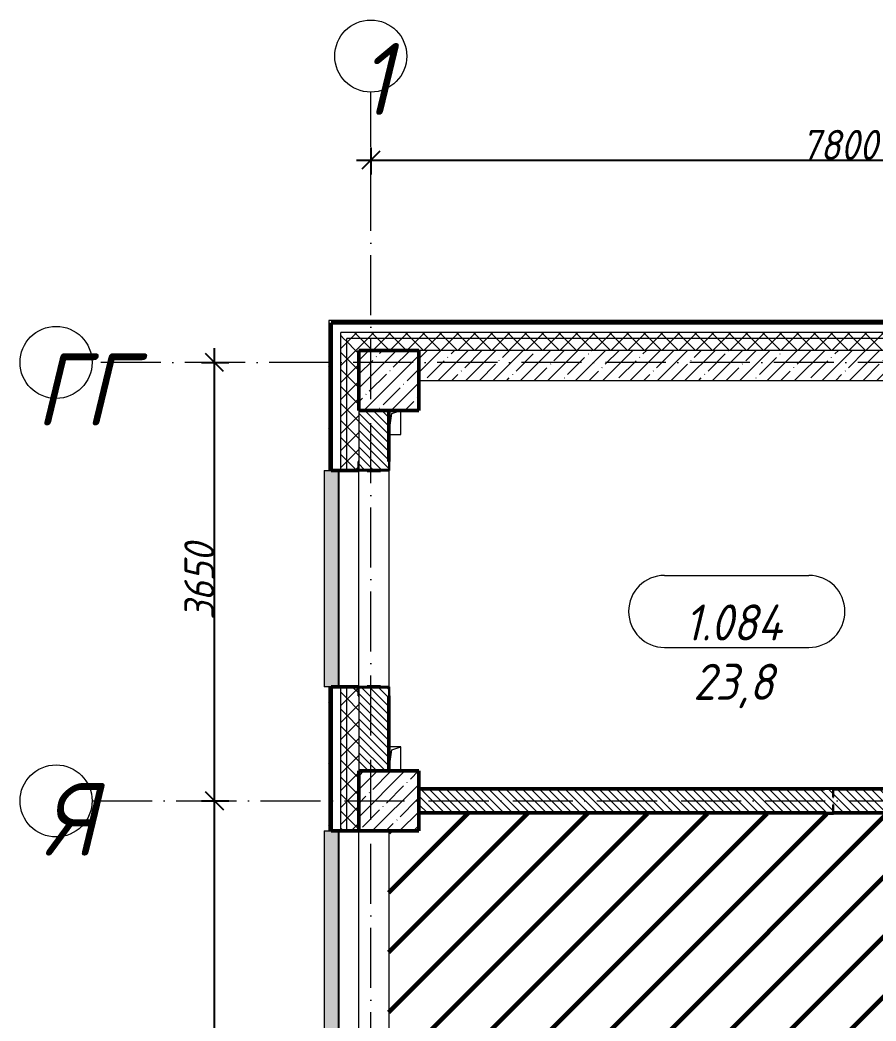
# Model space of a CAD drawing. Header units: millimetres. Extents: x -606178 to 312196, y -19338 to 632709.
# Drawn here: x -431100 to -423977, y 493944 to 502275 of the extents above; entities that cross this region are included whole.
import ezdxf

# ---------------------------------------------------------------- set-up
doc = ezdxf.new("R2010")
doc.units = ezdxf.units.MM
doc.linetypes.add('50_200_ШТРИХ_1Т_ш5_п1_п1_', pattern=[700, 500, -100, 0, -100])
for name, color, linetype, lineweight in [('6.4.1) Окр пт с инж. ПТ2.16', 3, 'Continuous', 60), ('A-____-____-DIMS', 7, 'Continuous', 9), ('A-GENM-____-MCUT', 7, 'Continuous', 25), ('A-GENM-____-OTLN', 7, 'Continuous', 9), ('A-GENM-____-OTLN-1', 7, 'Continuous', 25), ('A-GLAZ-____-OTLN', 7, 'Continuous', 9), ('A-WALL-____-MCUT-1', 7, 'Continuous', 9), ('A-WALL-____-MCUT-2', 7, 'Continuous', 50), ('A-WALL-____-MCUT-3', 7, 'Continuous', 9), ('A-WALL-____-OTLN', 7, 'Continuous', 9), ('A-WALL-____-PATT-1', 7, 'Continuous', 9), ('A-WALL-FNSH-MCUT-1', 7, 'Continuous', 9), ('S-COLS-____-MCUT', 7, 'Continuous', 50), ('S-COLS-____-OTLN', 7, 'Continuous', 9), ('S-GRID-____-IDEN', 7, 'Continuous', 9), ('S-GRID-____-OTLN-1', 7, '50_200_ШТРИХ_1Т_ш5_п1_п1_', 9)]:
    doc.layers.add(name, color=color, linetype=linetype, lineweight=lineweight)
doc.layers.add('A-AREA-IDEN-1', color=7, linetype='Continuous', lineweight=9, true_color=0x000000)
doc.layers.add('A-GLAZ-____-OTLN-1', color=7, linetype='Continuous', lineweight=9, true_color=0xc0c0c0)
doc.styles.add('ISOCPEUR_I', font='isocpeui.ttf', dxfattribs={"width": 0.9, "height": 2.5})
doc.styles.add('ISOCPEUR_I_9', font='isocpeui.ttf', dxfattribs={"width": 0.9, "height": 250})
doc.dimstyles.new('ISO-2_5_0_9К_БОЛЬШОЙ_ОСИ', dxfattribs={"dimscale": 304.8, "dimtxt": 248.995294, "dimasz": 0.492126, "dimexe": 0.393701, "dimexo": 0, "dimgap": 0, "dimtad": 1, "dimdec": 0, "dimzin": 0, "dimdsep": 46, "dimtxsty": 'ISOCPEUR_I_9', "dimblk1": 'OBLIQUE', "dimblk2": 'OBLIQUE', "dimsah": 1, "dimcen": 0.09, "dimdle": 0.393701, "dimazin": 0, "dimtfac": 1, "dimtdec": 4, "dimtix": 1, "dimtmove": 0, "dimatfit": 3, "dimfxl": 1, "dimtvp": 1, "dimtolj": 1, "dimtzin": 0, "dimarcsym": 2})
pattern_1 = [(45, (-425830.77, 451794.26), (-70.71068, 70.71068), []), (135, (-425830.77, 451794.26), (-70.71068, -70.71068), [])]
pattern_2 = [(135, (-425830.77, 451794.26), (-35.35534, -35.35534), [])]
pattern_3 = [(45, (-425830.77, 451794.26), (-85.53659, 85.53659), []), (45, (-425773.75, 451794.26), (-85.53659, 85.53659), [])]

# ---------------------------------------------------------------- blocks, each defined once
blk = doc.blocks.new('BSC_Колонна _Прямоугольная - 500х500-V47-АР1_План отверстий 1 этажа в осях 1-64_А-ГГ')
at = {"layer": 'S-COLS-____-OTLN'}
h = blk.add_hatch(dxfattribs=at)
h.set_pattern_fill('FP_79', color=256, style=0, pattern_type=2)
h.set_pattern_definition([(45, (2200, -47481.04), (-114.04925, 114.04925), []), (45, (2314.05, -47481.04), (-114.04925, 114.04925), [201.613, -40.323, 3.353, -36.97])])
h.paths.add_polyline_path([(-250, -250), (250, -250), (250, 250), (-250, 250)], flags=0)
at = {"layer": 'S-COLS-____-MCUT'}
for p, q in [((250, 250), (-250, 250)), ((-250, 250), (-250, -250)), ((250, -250), (250, 250)), ((-250, -250), (250, -250))]:
    blk.add_line(p, q, dxfattribs=at)
blk = doc.blocks.new('BSC_Колонна _Прямоугольная - 500х500-V57-АР1_План отверстий 1 этажа в осях 1-64_А-ГГ')
at = {"layer": 'S-COLS-____-OTLN'}
h = blk.add_hatch(dxfattribs=at)
h.set_pattern_fill('FP_89', color=256, style=0, pattern_type=2)
h.set_pattern_definition([(45, (2200, -43981.04), (-114.04925, 114.04925), []), (45, (2314.05, -43981.04), (-114.04925, 114.04925), [201.613, -40.323, 3.353, -36.97])])
h.paths.add_polyline_path([(-250, -250), (250, -250), (250, 250), (-250, 250), (-250, -246.9)], flags=0)
at = {"layer": 'S-COLS-____-MCUT'}
for p, q in [((250, 250), (-250, 250)), ((-250, 250), (-250, -250)), ((250, -250), (250, 250)), ((-250, -250), (250, -250))]:
    blk.add_line(p, q, dxfattribs=at)
blk = doc.blocks.new('Фахверк_СКБ_Уголок - 250_2700-27497298-АР1_План отверстий 1 этажа в осях 1-64_А-ГГ')
at = {"layer": 'A-GENM-____-MCUT'}
for p, q in [((200, 181), (125, 181)), ((125, 181), (125, 106)), ((131, 106), (131, 175)), ((131, 175), (200, 175)), ((200, 175), (200, 181)), ((125, 106), (131, 106)), ((131, -6), (125, -6)), ((125, -6), (125, -81)), ((125, -81), (200, -81)), ((131, -75), (131, -6)), ((200, -75), (131, -75)), ((200, -81), (200, -75))]:
    blk.add_line(p, q, dxfattribs=at)
blk = doc.blocks.new('Фахверк_СКБ_Уголок - 200_3600-27915153-АР1_План отверстий 1 этажа в осях 1-64_А-ГГ')
at = {"layer": 'A-GENM-____-MCUT'}
for p, q in [((125, 156), (50, 156)), ((50, 156), (50, 150)), ((50, 150), (119, 150)), ((119, 150), (119, 81)), ((125, 81), (125, 156)), ((119, 81), (125, 81)), ((125, 19), (119, 19)), ((119, 19), (119, -50)), ((125, -56), (125, 19)), ((119, -50), (50, -50)), ((50, -50), (50, -56)), ((50, -56), (125, -56))]:
    blk.add_line(p, q, dxfattribs=at)
blk = doc.blocks.new('AR_Отверстие прямоугольное _в плите_ - AR_Отверстие прямоугольное _в плите_-V174-АР1_План отверстий 1 этажа в осях 1-64_А-ГГ')
at = {"layer": 'A-GENM-____-OTLN'}
for p, q in [((-25, 75), (50, 100)), ((50, -100), (50, 100)), ((-50, -100), (-25, 75)), ((-50, -100), (50, -100))]:
    blk.add_line(p, q, dxfattribs=at)
blk = doc.blocks.new('AR_Отверстие прямоугольное _в плите_ - AR_Отверстие прямоугольное _в плите_-V173-АР1_План отверстий 1 этажа в осях 1-64_А-ГГ')
at = {"layer": 'A-GENM-____-OTLN'}
for p, q in [((50, 100), (-50, 100)), ((-25, 75), (50, 100)), ((50, -100), (50, 100)), ((-50, -100), (-25, 75))]:
    blk.add_line(p, q, dxfattribs=at)
blk = doc.blocks.new('Отлив_СКБ - Отлив витража_120_НВФ-31885689-АР1_План отверстий 1 этажа в осях 1-64_А-ГГ')
at = {"layer": 'A-GLAZ-____-OTLN-1'}
for points in [[(1800, 2), (1800, 120), (0, 120), (0, 2), (1264.5, 2)], [(1264.5, 0), (1800, 0), (1800, 2), (0, 2), (0, 0)]]:
    blk.add_hatch(color=256, dxfattribs=at).paths.add_polyline_path(points, flags=0)
at = {"layer": 'A-GLAZ-____-OTLN'}
for p, q in [((0, 83), (0, 120)), ((1800, 120), (0, 120)), ((1800, 120), (1800, 83)), ((0, 2), (1800, 2)), ((1800, 0), (0, 0))]:
    blk.add_line(p, q, dxfattribs=at)
blk = doc.blocks.new('Ось сетки - Круг_Ø6_00__ISO-2_5_0_9K_-25732049-АР1_План отверстий 1 этажа в осях 1-64_А-ГГ')
at = {"layer": 'S-GRID-____-IDEN'}
blk.add_circle((0, 0), 3, dxfattribs=at)
blk = doc.blocks.new('_Oblique')
at = {"color": 0, "linetype": 'ByBlock', "lineweight": -2}
blk.add_line((-0.5, -0.5), (0.5, 0.5), dxfattribs=at)
blk = doc.blocks.new('*D4147')
at = {"layer": 'A-____-____-DIMS', "color": 0, "lineweight": -2, "transparency": 16777216}
for p, q in [((-429482.2, 490155.3), (-429482.2, 495895.3)), ((-429588.2, 495775.3), (-429362.2, 495775.3)), ((-429588.2, 490275.3), (-429362.2, 490275.3))]:
    blk.add_line(p, q, dxfattribs=at)
at = {"layer": 'Defpoints', "color": 0, "transparency": 16777216}
for p in [(-429588.2, 495775.3), (-429482.2, 495775.3), (-429588.2, 490275.3)]:
    blk.add_point(p, dxfattribs=at)
at = {"layer": 'A-____-____-DIMS', "color": 0, "lineweight": -2, "transparency": 16777216, "xscale": 150, "yscale": 150, "zscale": 150}
for p, rotation in [((-429482.2, 495775.3), 90), ((-429482.2, 490275.3), 270)]:
    blk.add_blockref('_Oblique', p, dxfattribs=dict(at, rotation=rotation))
at = {"layer": 'A-____-____-DIMS', "color": 0, "transparency": 16777216, "insert": (-429607.2, 493025.3), "char_height": 250, "width": 758.478, "attachment_point": 5, "rotation": 90, "style": 'ISOCPEUR_I_9'}
blk.add_mtext('\\A1;5500', dxfattribs=at)
blk = doc.blocks.new('*D4148')
at = {"layer": 'A-____-____-DIMS', "color": 0, "lineweight": -2, "transparency": 16777216}
for p, q in [((-429482.2, 495655.3), (-429482.2, 499545.3)), ((-429588.2, 499425.3), (-429362.2, 499425.3)), ((-429588.2, 495775.3), (-429362.2, 495775.3))]:
    blk.add_line(p, q, dxfattribs=at)
at = {"layer": 'Defpoints', "color": 0, "transparency": 16777216}
for p in [(-429588.2, 499425.3), (-429482.2, 499425.3), (-429588.2, 495775.3)]:
    blk.add_point(p, dxfattribs=at)
at = {"layer": 'A-____-____-DIMS', "color": 0, "lineweight": -2, "transparency": 16777216, "xscale": 150, "yscale": 150, "zscale": 150}
for p, rotation in [((-429482.2, 499425.3), 90), ((-429482.2, 495775.3), 270)]:
    blk.add_blockref('_Oblique', p, dxfattribs=dict(at, rotation=rotation))
at = {"layer": 'A-____-____-DIMS', "color": 0, "transparency": 16777216, "insert": (-429607.2, 497600.3), "char_height": 250, "width": 758.478, "attachment_point": 5, "rotation": 90, "style": 'ISOCPEUR_I_9'}
blk.add_mtext('\\A1;3650', dxfattribs=at)
blk = doc.blocks.new('*D4281')
at = {"layer": 'A-____-____-DIMS', "color": 0, "lineweight": -2, "transparency": 16777216}
for p, q in [((-428180.8, 501215.1), (-428180.8, 500989)), ((-420380.8, 501215.1), (-420380.8, 500989)), ((-428300.8, 501109), (-420260.8, 501109))]:
    blk.add_line(p, q, dxfattribs=at)
at = {"layer": 'Defpoints', "color": 0, "transparency": 16777216}
for p in [(-428180.8, 501215.1), (-420380.8, 501215.1), (-420380.8, 501109)]:
    blk.add_point(p, dxfattribs=at)
at = {"layer": 'A-____-____-DIMS', "color": 0, "lineweight": -2, "transparency": 16777216, "xscale": 150, "yscale": 150, "zscale": 150, "rotation": 180}
blk.add_blockref('_Oblique', (-428180.8, 501109), dxfattribs=at)
at = {"layer": 'A-____-____-DIMS', "color": 0, "lineweight": -2, "transparency": 16777216, "xscale": 150, "yscale": 150, "zscale": 150}
blk.add_blockref('_Oblique', (-420380.8, 501109), dxfattribs=at)
at = {"layer": 'A-____-____-DIMS', "color": 0, "transparency": 16777216, "insert": (-424280.8, 501235.7), "char_height": 250, "width": 758.478, "attachment_point": 5, "style": 'ISOCPEUR_I_9'}
blk.add_mtext('\\A1;7800', dxfattribs=at)
blk = doc.blocks.new('AAR_СКБ_Марка_помещения_1_5 ммп - Номер _ Площадь-27962135-АИ_План этажа_Стены_1')
at = {"layer": 'A-AREA-IDEN-1'}
for p, q in [((-2.987, 3), (3.013, 3)), ((-2.987, 0), (3.013, 0))]:
    blk.add_line(p, q, dxfattribs=at)
for centre, start, end in [((-2.987, 1.5), 90, 270), ((3.013, 1.5), 270, 90)]:
    blk.add_arc(centre, 1.5, start, end, dxfattribs=at)

msp = doc.modelspace()

# ---------------------------------------------------------------- hatches: boundary and pattern name
at = {"layer": '6.4.1) Окр пт с инж. ПТ2.16'}
h = msp.add_hatch(dxfattribs=at)
h.set_pattern_fill('ANSI31', color=256, scale=111)
h.paths.add_polyline_path([(-420980.7712, 492075.3011), (-420980.7712, 492575.3011), (-420980.7712, 492875.3011), (-420480.7712, 492875.3011), (-420480.7712, 493125.3011), (-420480.7712, 494825.3011), (-420480.7712, 495225.3011), (-420830.7712, 495225.3011), (-420830.7712, 495325.3011), (-420830.7712, 495525.3011), (-420830.7712, 495675.3011), (-420980.7712, 495675.3011), (-424330.7712, 495675.3011), (-424330.7712, 495669.3011), (-424405.7712, 495669.3011), (-427780.7712, 495675.3011), (-427780.7712, 495525.3011), (-428030.7712, 495525.3011), (-428030.7712, 493725.3011), (-428024.7712, 493725.3011), (-428024.7712, 493650.3011), (-428026.6283, 493325.3011), (-427930.7712, 493325.3011), (-427930.7712, 492925.3011), (-428030.7712, 492925.3011), (-428030.7712, 492600.3011), (-428024.7712, 492600.3011), (-428024.7712, 492525.3011), (-428030.7712, 490725.3011), (-428024.7712, 490725.3011), (-428024.7712, 490650.3011), (-428030.7712, 490525.3011), (-427780.7712, 490525.3011), (-427780.7712, 490025.3011), (-427930.7712, 490025.3011), (-427930.7712, 489825.3011), (-428030.7712, 489825.3011), (-428030.7712, 489675.3011), (-428024.7712, 489675.3011), (-428024.7712, 489600.3011), (-428030.7712, 487800.3011), (-428024.7712, 487800.3011), (-428024.7712, 487725.3011), (-428030.7712, 487525.3011), (-427780.7712, 487525.3011), (-424560.7712, 487525.3011), (-424560.7712, 487531.3011), (-424485.7712, 487531.3011), (-423930.7712, 487529.5757), (-423930.7712, 489675.3011), (-423930.7712, 489725.3011), (-423930.7712, 491925.3011), (-420980.7712, 491925.3011)])
h.paths.add_polyline_path([(-423080.7712, 489625.3011), (-423080.7712, 489425.3011), (-423280.7712, 489425.3011), (-423280.7712, 489625.3011)], flags=16)
at = {"layer": 'A-WALL-____-PATT-1'}
h = msp.add_hatch(dxfattribs=at)
h.set_pattern_fill('FP_3', color=256, style=0, pattern_type=2)
h.set_pattern_definition(pattern_3)
h.paths.add_polyline_path([(-428510.7712, 483775.3011), (-428510.7712, 484875.3011), (-428530.7712, 484875.3011), (-428530.7712, 483775.3011)], flags=0)
h.paths.add_polyline_path([(-428530.7712, 486675.3011), (-428510.7712, 486675.3011), (-428510.7712, 487800.3011), (-428530.7712, 487800.3011), (-428530.7712, 486928.505)], flags=0)
h.paths.add_polyline_path([(-428510.7712, 489600.3011), (-428510.7712, 490725.3011), (-428530.7712, 490725.3011), (-428530.7712, 489600.3011)], flags=0)
h.paths.add_polyline_path([(-428530.7712, 492525.3011), (-428510.7712, 492525.3011), (-428510.7712, 493725.3011), (-428530.7712, 493725.3011)], flags=0)
h.paths.add_polyline_path([(-428510.7712, 495525.3011), (-428510.7712, 496725.3011), (-428530.7712, 496725.3011), (-428530.7712, 495525.3011)], flags=0)
h.paths.add_polyline_path([(-428530.7712, 498525.3011), (-428510.7712, 498525.3011), (-428510.7712, 499775.3011), (-428530.7712, 499775.3011), (-428530.7712, 498968.4209)], flags=0)
h = msp.add_hatch(dxfattribs=at)
h.set_pattern_fill('FP_3', color=256, style=0, pattern_type=2)
h.set_pattern_definition(pattern_3)
h.paths.add_polyline_path([(-402050.7712, 499755.3011), (-402050.7712, 499775.3011), (-407130.7712, 499775.3011), (-407130.7712, 499755.3011), (-402868.6855, 499755.3011)], flags=0)
h.paths.add_polyline_path([(-408530.7712, 499755.3011), (-408530.7712, 499775.3011), (-409130.7712, 499775.3011), (-409130.7712, 499755.3011)], flags=0)
h.paths.add_polyline_path([(-411230.7712, 499755.3011), (-411230.7712, 499775.3011), (-412430.7712, 499775.3011), (-412430.7712, 499755.3011), (-411706.007, 499755.3011)], flags=0)
h.paths.add_polyline_path([(-420230.7712, 499755.3011), (-420230.7712, 499775.3011), (-428510.7712, 499775.3011), (-428510.7712, 499755.3011), (-420543.3284, 499755.3011)], flags=0)
h = msp.add_hatch(dxfattribs=at)
h.set_pattern_fill('FP_1', color=256, style=0, pattern_type=2)
h.set_pattern_definition(pattern_1)
h.paths.add_polyline_path([(-402180.7712, 499625.3011), (-402130.7712, 499625.3011), (-402130.7712, 499675.3011), (-407130.7712, 499675.3011), (-407130.7712, 499625.3011), (-402868.6855, 499625.3011)], flags=0)
h.paths.add_polyline_path([(-411230.7712, 499625.3011), (-411230.7712, 499675.3011), (-412430.7712, 499675.3011), (-412430.7712, 499625.3011), (-411706.007, 499625.3011)], flags=0)
h.paths.add_polyline_path([(-409130.7712, 499625.3011), (-408530.7712, 499625.3011), (-408530.7712, 499675.3011), (-409130.7712, 499675.3011)], flags=0)
h.paths.add_polyline_path([(-420543.3284, 499625.3011), (-420230.7712, 499625.3011), (-420230.7712, 499675.3011), (-428430.7712, 499675.3011), (-428430.7712, 499625.3011), (-422310.7927, 499625.3011)], flags=0)
h = msp.add_hatch(dxfattribs=at)
h.set_pattern_fill('FP_1', color=256, style=0, pattern_type=2)
h.set_pattern_definition(pattern_1)
h.paths.add_polyline_path([(-428380.7712, 484025.3011), (-428380.7712, 484875.3011), (-428430.7712, 484875.3011), (-428430.7712, 484025.3011)], flags=0)
h.paths.add_polyline_path([(-428380.7712, 486675.3011), (-428380.7712, 487800.3011), (-428430.7712, 487800.3011), (-428430.7712, 486675.3011)], flags=0)
h.paths.add_polyline_path([(-428380.7712, 489600.3011), (-428380.7712, 490725.3011), (-428430.7712, 490725.3011), (-428430.7712, 489600.3011)], flags=0)
h.paths.add_polyline_path([(-428430.7712, 492525.3011), (-428380.7712, 492525.3011), (-428380.7712, 493725.3011), (-428430.7712, 493725.3011), (-428430.7712, 492948.4629)], flags=0)
h.paths.add_polyline_path([(-428430.7712, 495525.3011), (-428380.7712, 495525.3011), (-428380.7712, 496725.3011), (-428430.7712, 496725.3011), (-428430.7712, 495528.4449)], flags=0)
h.paths.add_polyline_path([(-428380.7712, 498525.3011), (-428380.7712, 499625.3011), (-428430.7712, 499625.3011), (-428430.7712, 498525.3011)], flags=0)
h = msp.add_hatch(dxfattribs=at)
h.set_pattern_fill('FP_1', color=256, style=0, pattern_type=2)
h.set_pattern_definition(pattern_1)
h.paths.add_polyline_path([(-402280.7712, 499525.3011), (-402180.7712, 499525.3011), (-402180.7712, 499625.3011), (-407130.7712, 499625.3011), (-407130.7712, 499525.3011), (-402868.6855, 499525.3011)], flags=0)
h.paths.add_polyline_path([(-408530.7712, 499525.3011), (-408530.7712, 499625.3011), (-409130.7712, 499625.3011), (-409130.7712, 499525.3011)], flags=0)
h.paths.add_polyline_path([(-411706.007, 499525.3011), (-411230.7712, 499525.3011), (-411230.7712, 499625.3011), (-412430.7712, 499625.3011), (-412430.7712, 499531.3011), (-412355.7712, 499531.3011), (-412355.7712, 499525.3011), (-411730.7712, 499525.3011)], flags=0)
h.paths.add_polyline_path([(-420230.7712, 499525.3011), (-420230.7712, 499625.3011), (-428380.7712, 499625.3011), (-428380.7712, 499525.3011), (-420543.3284, 499525.3011)], flags=0)
h = msp.add_hatch(dxfattribs=at)
h.set_pattern_fill('FP_1', color=256, style=0, pattern_type=2)
h.set_pattern_definition(pattern_1)
h.paths.add_polyline_path([(-428280.7712, 484025.3011), (-428280.7712, 484800.3011), (-428286.7712, 484800.3011), (-428286.7712, 484875.3011), (-428380.7712, 484875.3011), (-428380.7712, 484025.3011)], flags=0)
h.paths.add_polyline_path([(-428286.7712, 486675.3011), (-428286.7712, 486750.3011), (-428280.7712, 486750.3011), (-428280.7712, 487725.3011), (-428286.7712, 487725.3011), (-428286.7712, 487800.3011), (-428380.7712, 487800.3011), (-428380.7712, 486675.3011)], flags=0)
h.paths.add_polyline_path([(-428286.7712, 489600.3011), (-428286.7712, 489675.3011), (-428280.7712, 489675.3011), (-428280.7712, 490650.3011), (-428286.7712, 490650.3011), (-428286.7712, 490725.3011), (-428380.7712, 490725.3011), (-428380.7712, 489600.3011)], flags=0)
h.paths.add_polyline_path([(-428286.7712, 492525.3011), (-428286.7712, 492600.3011), (-428280.7712, 492600.3011), (-428280.7712, 493650.3011), (-428286.7712, 493650.3011), (-428286.7712, 493725.3011), (-428380.7712, 493725.3011), (-428380.7712, 492525.3011)], flags=0)
h.paths.add_polyline_path([(-428280.7712, 495525.3011), (-428280.7712, 496650.3011), (-428286.7712, 496650.3011), (-428286.7712, 496725.3011), (-428380.7712, 496725.3011), (-428380.7712, 495525.3011)], flags=0)
h.paths.add_polyline_path([(-428286.7712, 498525.3011), (-428286.7712, 498600.3011), (-428280.7712, 498600.3011), (-428280.7712, 499525.3011), (-428380.7712, 499525.3011), (-428380.7712, 498525.3011)], flags=0)
h = msp.add_hatch(dxfattribs=at)
h.set_pattern_fill('FP_27', color=256, style=0, pattern_type=2)
h.set_pattern_definition([(45, (-425830.77, 451794.26), (-114.04925, 114.04925), []), (45, (-425716.72, 451794.26), (-114.04925, 114.04925), [201.612, -40.322, 3.353, -36.97])])
h.paths.add_polyline_path([(-420730.7712, 499275.3011), (-420730.7712, 499525.3011), (-427780.7712, 499525.3011), (-427780.7712, 499275.3011), (-422310.7927, 499275.3011)], flags=0)
h = msp.add_hatch(dxfattribs=at)
h.set_pattern_fill('FP_6', color=256, style=0, pattern_type=2)
h.set_pattern_definition(pattern_2)
h.paths.add_polyline_path([(-428280.7712, 496025.3011), (-428030.7712, 496025.3011), (-428030.7712, 496719.3011), (-428099.7712, 496719.3011), (-428099.7712, 496725.3011), (-428211.7712, 496725.3011), (-428211.7712, 496719.3011), (-428280.7712, 496719.3011), (-428280.7712, 496650.3011)], flags=0)
h.paths.add_polyline_path([(-428099.7712, 498525.3011), (-428099.7712, 498531.3011), (-428030.7712, 498531.3011), (-428030.7712, 499025.3011), (-428280.7712, 499025.3011), (-428280.7712, 498531.3011), (-428211.7712, 498531.3011), (-428211.7712, 498525.3011)], flags=0)
h = msp.add_hatch(dxfattribs=at)
h.set_pattern_fill('FP_6', color=256, style=0, pattern_type=2)
h.set_pattern_definition(pattern_2)
h.paths.add_polyline_path([(-420830.7712, 495675.3011), (-420730.7712, 495675.3011), (-420730.7712, 495875.3011), (-420830.7712, 495875.3011)], flags=0)
h.paths.add_polyline_path([(-420980.7712, 495675.3011), (-420980.7712, 495875.3011), (-424330.7712, 495875.3011), (-424330.7712, 495806.3011), (-424336.7712, 495806.3011), (-424336.7712, 495875.3011), (-427780.7712, 495875.3011), (-427780.7712, 495675.3011), (-424336.7712, 495675.3011), (-424336.7712, 495744.3011), (-424330.7712, 495744.3011), (-424330.7712, 495675.3011), (-422310.7927, 495675.3011)], flags=0)

# ---------------------------------------------------------------- linework, layer by layer
at = {"layer": 'A-WALL-____-MCUT-1'}
for p, q in [((-420730.7712, 499525.3011), (-427780.7712, 499525.3011)), ((-427780.7712, 499275.3011), (-420730.7712, 499275.3011))]:
    msp.add_line(p, q, dxfattribs=at)
at = {"layer": 'A-WALL-____-MCUT-2'}
for p, q in [((-420230.7712, 499755.3011), (-428510.7712, 499755.3011)), ((-428510.7712, 498525.3011), (-428510.7712, 499755.3011)), ((-428030.7712, 498600.3011), (-428030.7712, 499025.3011)), ((-428510.7712, 498525.3011), (-428286.7712, 498525.3011)), ((-428211.7712, 498525.3011), (-428099.7712, 498525.3011)), ((-428286.7712, 496725.3011), (-428510.7712, 496725.3011)), ((-428510.7712, 496725.3011), (-428510.7712, 495525.3011)), ((-428099.7712, 496725.3011), (-428211.7712, 496725.3011)), ((-428030.7712, 496025.3011), (-428030.7712, 496650.3011)), ((-424405.7712, 495875.3011), (-427780.7712, 495875.3011)), ((-420980.7712, 495875.3011), (-424330.7712, 495875.3011)), ((-427780.7712, 495675.3011), (-424405.7712, 495675.3011)), ((-424330.7712, 495675.3011), (-420980.7712, 495675.3011)), ((-428510.7712, 495525.3011), (-428280.7712, 495525.3011))]:
    msp.add_line(p, q, dxfattribs=at)
at = {"layer": 'A-WALL-____-MCUT-3'}
for p, q in [((-420230.7712, 499675.3011), (-428430.7712, 499675.3011)), ((-428430.7712, 498525.3011), (-428430.7712, 499675.3011)), ((-420230.7712, 499625.3011), (-428380.7712, 499625.3011)), ((-428380.7712, 498525.3011), (-428380.7712, 499625.3011)), ((-428280.7712, 499025.3011), (-428280.7712, 498600.3011)), ((-428430.7712, 495525.3011), (-428430.7712, 496725.3011)), ((-428380.7712, 495525.3011), (-428380.7712, 496725.3011)), ((-428280.7712, 496650.3011), (-428280.7712, 496025.3011))]:
    msp.add_line(p, q, dxfattribs=at)
at = {"layer": 'A-WALL-____-OTLN'}
for p, q in [((-428280.7712, 496725.3011), (-428280.7712, 498525.3011)), ((-428030.7712, 498525.3011), (-428030.7712, 496725.3011)), ((-428280.7712, 493725.3011), (-428280.7712, 495525.3011)), ((-428030.7712, 495525.3011), (-428030.7712, 493725.3011))]:
    msp.add_line(p, q, dxfattribs=at)
at = {"layer": 'A-WALL-FNSH-MCUT-1'}
for p, q in [((-428530.7712, 499775.3011), (-428530.7712, 498525.3011)), ((-420230.7712, 499775.3011), (-428530.7712, 499775.3011)), ((-428530.7712, 498525.3011), (-428510.7712, 498525.3011)), ((-428530.7712, 496725.3011), (-428530.7712, 495525.3011)), ((-428510.7712, 496725.3011), (-428530.7712, 496725.3011)), ((-428530.7712, 495525.3011), (-428510.7712, 495525.3011))]:
    msp.add_line(p, q, dxfattribs=at)
at = {"layer": 'S-GRID-____-OTLN-1'}
for p, q in [((-428180.7712, 447311.6528), (-428180.7712, 501675.2188)), ((-399123.032, 499425.3011), (-430499.5414, 499425.3011)), ((-430499.5414, 495775.3011), (-399123.032, 495775.3011))]:
    msp.add_line(p, q, dxfattribs=at)

# ---------------------------------------------------------------- block references
at = {"layer": 'A-AREA-IDEN-1', "xscale": 199.9999999999999, "yscale": 199.9999999999999, "zscale": 199.9999999999999}
msp.add_blockref('AAR_СКБ_Марка_помещения_1_5 ммп - Номер _ Площадь-27962135-АИ_План этажа_Стены_1', (-425137.9, 497052.4852), dxfattribs=at)
at = {"layer": 'A-GENM-____-OTLN'}
for name, p in [('AR_Отверстие прямоугольное _в плите_ - AR_Отверстие прямоугольное _в плите_-V174-АР1_План отверстий 1 этажа в осях 1-64_А-ГГ', (-427980.7712, 498925.3011)), ('AR_Отверстие прямоугольное _в плите_ - AR_Отверстие прямоугольное _в плите_-V173-АР1_План отверстий 1 этажа в осях 1-64_А-ГГ', (-427980.7712, 496125.3011))]:
    msp.add_blockref(name, p, dxfattribs=at)
at = {"layer": 'A-GENM-____-OTLN-1'}
for p, rotation in [((-428105.7712, 498400.3011), 89.99999999999991), ((-428205.7712, 496850.3011), 269.9999999999999)]:
    msp.add_blockref('Фахверк_СКБ_Уголок - 250_2700-27497298-АР1_План отверстий 1 этажа в осях 1-64_А-ГГ', p, dxfattribs=dict(at, rotation=rotation))
msp.add_blockref('Фахверк_СКБ_Уголок - 200_3600-27915153-АР1_План отверстий 1 этажа в осях 1-64_А-ГГ', (-424455.7712, 495725.3011), dxfattribs=at)
at = {"layer": 'A-GLAZ-____-OTLN', "rotation": 90}
for p in [(-428447.7712, 496725.3011), (-428447.7712, 493725.3011)]:
    msp.add_blockref('Отлив_СКБ - Отлив витража_120_НВФ-31885689-АР1_План отверстий 1 этажа в осях 1-64_А-ГГ', p, dxfattribs=at)
at = {"layer": 'S-COLS-____-OTLN'}
for name, p in [('BSC_Колонна _Прямоугольная - 500х500-V47-АР1_План отверстий 1 этажа в осях 1-64_А-ГГ', (-428030.7712, 499275.3011)), ('BSC_Колонна _Прямоугольная - 500х500-V57-АР1_План отверстий 1 этажа в осях 1-64_А-ГГ', (-428030.7712, 495775.3011))]:
    msp.add_blockref(name, p, dxfattribs=at)
at = {"layer": 'S-GRID-____-IDEN', "xscale": 99.99999999999993, "yscale": 99.99999999999993, "zscale": 99.99999999999993}
msp.add_blockref('Ось сетки - Круг_Ø6_00__ISO-2_5_0_9K_-25732049-АР1_План отверстий 1 этажа в осях 1-64_А-ГГ', (-428180.7712, 501975.2188), dxfattribs=at)
for p, rotation in [((-430799.5414, 499425.3011), 89.9999999999998), ((-430799.5414, 495775.3011), 269.9999999999995)]:
    msp.add_blockref('Ось сетки - Круг_Ø6_00__ISO-2_5_0_9K_-25732049-АР1_План отверстий 1 этажа в осях 1-64_А-ГГ', p, dxfattribs=dict(at, rotation=rotation))

# ---------------------------------------------------------------- texts
at = {"layer": 'A-AREA-IDEN-1', "char_height": 300, "attachment_point": 8, "line_spacing_factor": 1.139951, "style": 'ISOCPEUR_I'}
for s, insert, width in [('\\pxqc,t8.46667,16.93333,25.4,33.86667,42.33333,50.8,59.26667,67.73333,76.2,84.66667,93.13333,101.6,110.06667,118.53333,127,135.46667,143.93333,152.4,160.86667,169.33333,177.8,186.26667,194.73333,203.2,211.66667,220.13333,228.6,237.06667,245.53333,254,262.46667,270.93333;{1.084}', (-425163.329, 497110.815), 940), ('\\pxqc,t8.46667,16.93333,25.4,33.86667,42.33333,50.8,59.26667,67.73333,76.2,84.66667,93.13333,101.6,110.06667,118.53333,127,135.46667,143.93333,152.4,160.86667,169.33333,177.8,186.26667,194.73333,203.2,211.66667,220.13333,228.6,237.06667,245.53333,254,262.46667,270.93333;{23,8}', (-425162.329, 496546.8671), 754)]:
    msp.add_mtext(s, dxfattribs=dict(at, insert=insert, width=width))
at = {"layer": 'S-GRID-____-IDEN', "char_height": 600, "attachment_point": 1, "style": 'ISOCPEUR_I'}
for s, insert, width in [('\\fISOCPEUR|b0|i1|c204|p34|;\\W.9;1', (-428278.5995, 502083.9934), 144.30375), ('ГГ', (-430966.6119, 499501.377), 404.0505), ('\\fISOCPEUR|b0|i1|c204|p34|;\\W.9;Я', (-430897.5209, 495921.9336), 223.670812)]:
    msp.add_mtext(s, dxfattribs=dict(at, insert=insert, width=width))

# ---------------------------------------------------------------- dimensions: what is measured, and where the dimension line sits
at = {"layer": 'A-____-____-DIMS'}
dim = msp.add_linear_dim(base=(-420380.7712, 501109.0434), p1=(-428180.7712, 501215.1095), p2=(-420380.7712, 501215.1095), dimstyle='ISO-2_5_0_9К_БОЛЬШОЙ_ОСИ', override={"dimpost": '<>', "dimfxl": 7800}, dxfattribs=at)
dim.commit()
dim.dimension.update_dxf_attribs({"geometry": '*D4281', "text_midpoint": (-424280.7712, 501235.6533)})
for base, p1, p2, override, picture, middle in [((-429482.1668, 499425.3011), (-429588.2328, 495775.3011), (-429588.2328, 499425.3011), {"dimpost": '<>', "dimfxl": 3650}, '*D4148', (-429607.1668, 497600.3011)), ((-429482.1668, 495775.3011), (-429588.2328, 490275.3011), (-429588.2328, 495775.3011), {"dimpost": '<>', "dimfxl": 5500}, '*D4147', (-429607.1668, 493025.3011))]:
    dim = msp.add_linear_dim(base=base, p1=p1, p2=p2, angle=90, dimstyle='ISO-2_5_0_9К_БОЛЬШОЙ_ОСИ', override=override, dxfattribs=at)
    dim.commit()
    dim.dimension.update_dxf_attribs({"geometry": picture, "text_midpoint": middle})

doc.saveas('drawing.dxf')
